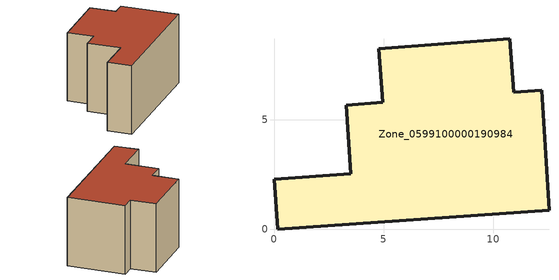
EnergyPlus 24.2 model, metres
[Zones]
Zone_0599100000190984
 floor ground (C_G): 3.29,5.67 4.96,5.79 4.78,8.25 10.77,8.7 10.95,6.25 12.23,6.34 12.56,0.87 0.16,0 0,2.29 3.5,2.52 z0
 wall outside (C_F): 0.16,0 12.56,0.87 12.23,6.34 10.95,6.25 10.77,8.7 4.78,8.25 4.96,5.79 3.29,5.67 3.5,2.52 0,2.29 0.16,0 z0:6.59
 roof outside (C_R): 4.96,5.79 3.29,5.67 3.5,2.52 0,2.29 0.16,0 12.56,0.87 12.23,6.34 10.95,6.25 10.77,8.7 4.78,8.25 z6.59
[BUILDING]
Pand.0599100000190984: North Axis=0; Terrain=City; Loads Convergence Tolerance Value=0.04; Temperature Convergence Tolerance Value=0.4; Solar Distribution=FullExterior; Maximum Number of Warmup Days=25; Minimum Number of Warmup Days=1
[Site:Location]
Rotterdam.The.Hague.AP_ZH_NLD Design_Conditions: Latitude=51.96; Longitude=4.45; Time Zone=1; Elevation=-4.5
[SITE:GROUNDTEMPERATURE:BUILDINGSURFACE]
18, 18, 18, 18, 18, 18, 18, 18, 18, 18, 18, 18
[MATERIAL] Thermal Absorptance=0.9; Solar Absorptance=0.7; Visible Absorptance=0.7
Name | Roughness | Thickness | Conductivity | Density | Specific Heat
G.TC.1946 | MediumSmooth | 0.15 | 1 | 540 | 1210
F.TC.1946 | Rough | 0.3 | 0.857143 | 1920 | 840
R.TC.1946 | MediumRough | 0.2 | 0.909091 | 1500 | 1000
[CONSTRUCTION]
C_G: G.TC.1946
C_F: F.TC.1946
C_R: R.TC.1946
[ZONE]
Zone_0599100000190984: Type=1; Multiplier=1; Ceiling Height=Autocalculate; Volume=Autocalculate; Floor Area=autocalculate; Part of Total Floor Area=Yes
[ZONEINFILTRATION:DESIGNFLOWRATE]
Infil_Zone_0599100000190984: Zone or ZoneList or Space or SpaceList=Zone_0599100000190984; Schedule=AlwaysOn; Design Flow Rate Calculation Method=Flow/Area; Flow Rate per Floor Area=0.003; Constant Term Coefficient=1; Temperature Term Coefficient=0; Velocity Term Coefficient=0; Velocity Squared Term Coefficient=0
[HVACTEMPLATE:ZONE:IDEALLOADSAIRSYSTEM]
Zone_0599100000190984: Maximum Heating Supply Air Temperature=50; Minimum Cooling Supply Air Temperature=13; Maximum Heating Supply Air Humidity Ratio=0.0156; Minimum Cooling Supply Air Humidity Ratio=0.0077; Heating Limit=NoLimit; Cooling Limit=NoLimit; Dehumidification Control Type=ConstantSensibleHeatRatio; Cooling Sensible Heat Ratio=0.7; Dehumidification Setpoint=60; Humidification Control Type=None; Humidification Setpoint=30; Outdoor Air Method=None; Outdoor Air Flow Rate per Person=0.00944; Outdoor Air Flow Rate per Zone Floor Area=0; Outdoor Air Flow Rate per Zone=0; Demand Controlled Ventilation Type=None; Outdoor Air Economizer Type=NoEconomizer; Heat Recovery Type=None; Sensible Heat Recovery Effectiveness=0.7; Latent Heat Recovery Effectiveness=0.65
[ZONECONTROL:THERMOSTAT]
ThermostatControl_Zone_0599100000190984: Zone or ZoneList=Zone_0599100000190984; Control Type Schedule=DualSetpointControlType; Control 1=Thermostat_Zone_0599100000190984; Temperature Difference Between Cutout And Setpoint=0
[THERMOSTATSETPOINT:DUALSETPOINT]
Thermostat_Zone_0599100000190984: Heating Setpoint Temperature Schedule=HeatingSetpoint_Zone_0599100000190984; Cooling Setpoint Temperature Schedule=CoolingSetpoint_Zone_0599100000190984
[SCHEDULE:COMPACT]
HeatingSetpoint_Zone_0599100000190984: Through: 12/31, For: AllDays, Until: 24:00, 21
CoolingSetpoint_Zone_0599100000190984: Through: 12/31, For: AllDays, Until: 24:00, 24
DualSetpointControlType: Through: 12/31, For: AllDays, Until: 24:00, 4
AlwaysOn: Through: 12/31, For: AllDays, Until: 24:00, 1
